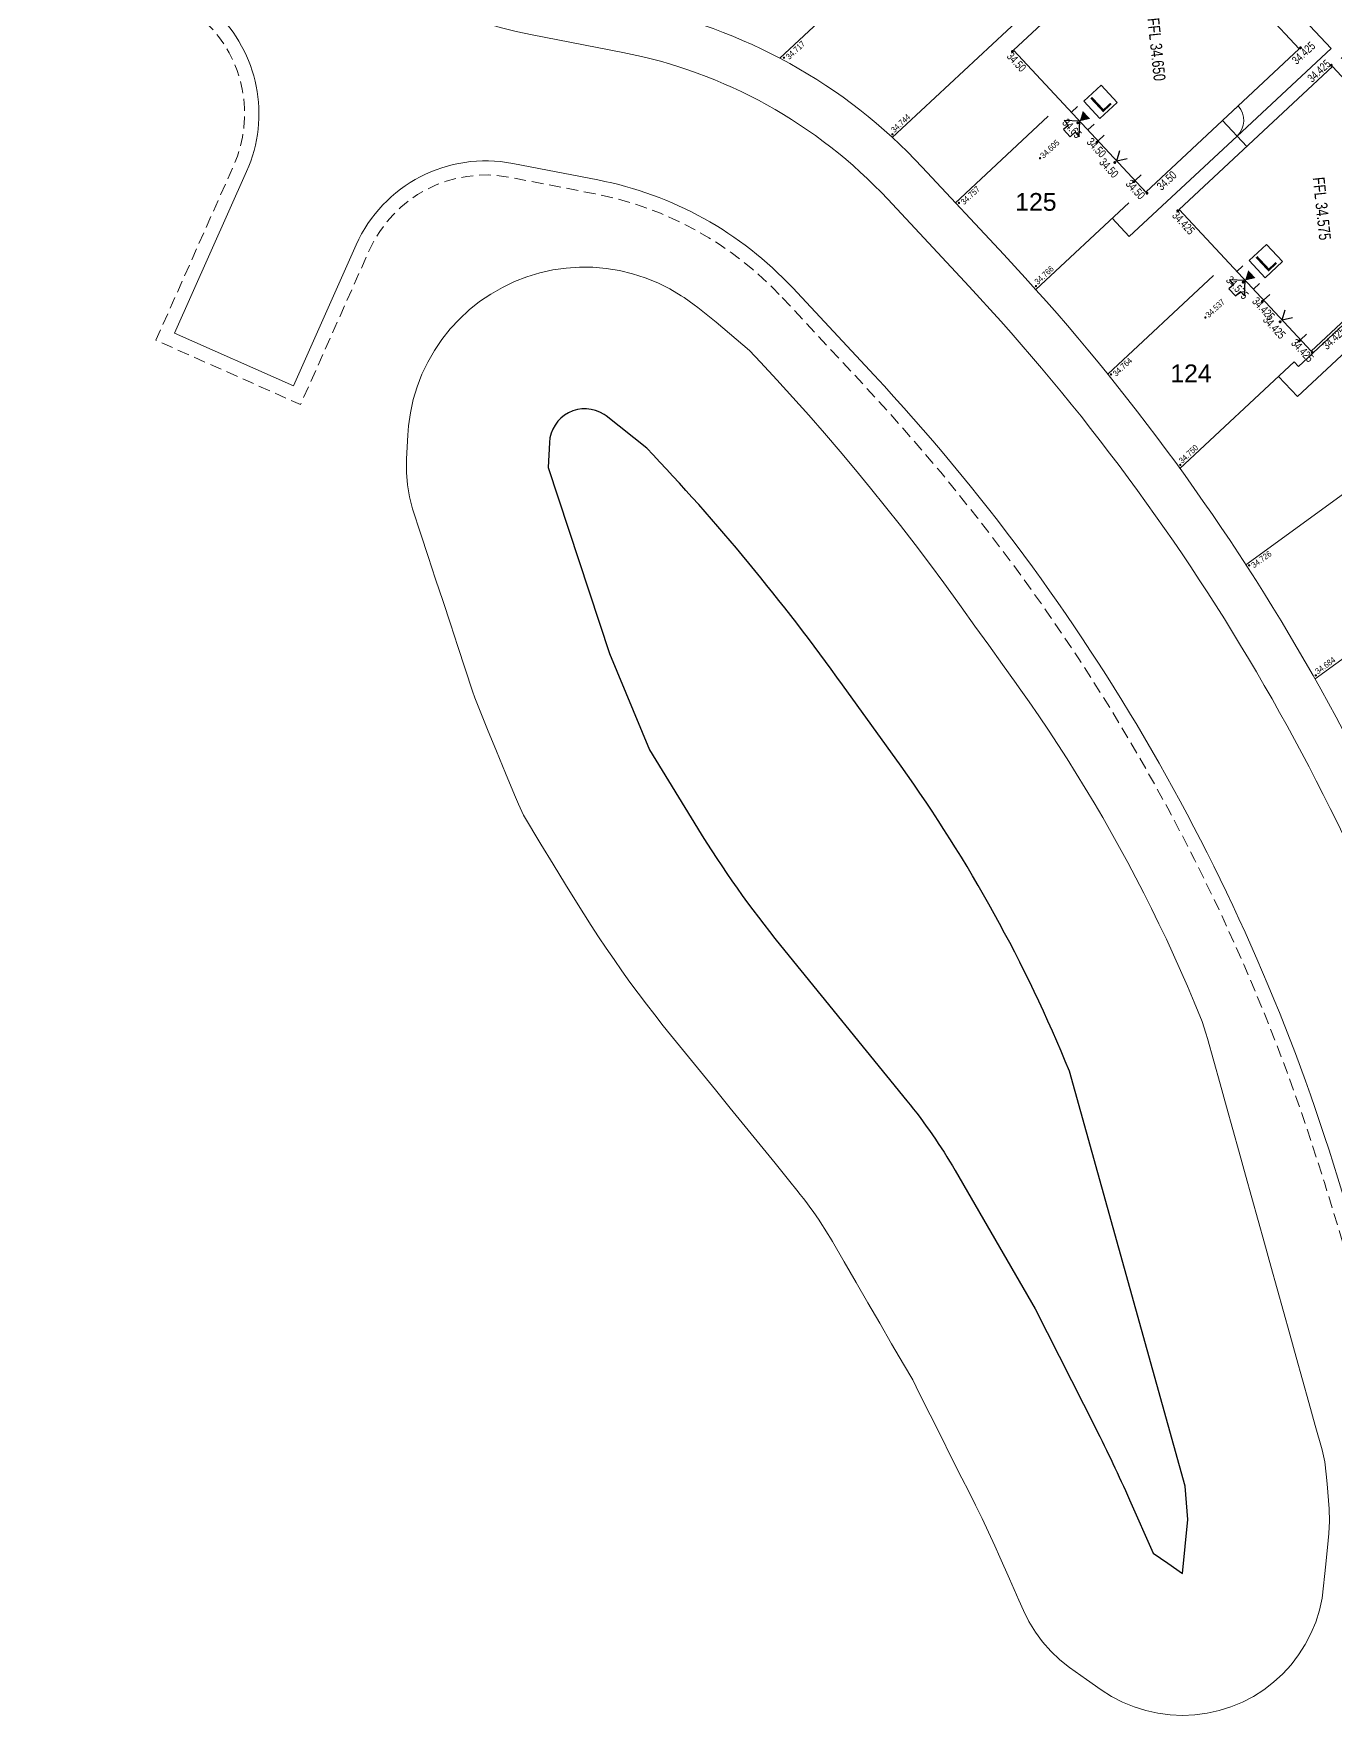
# Model space of a CAD drawing. Header units: metres. Extents: x 337936 to 338610, y 373199 to 374026.
# Drawn here: x 337946.5 to 338001.5, y 373892 to 373963.2 of the extents above; entities that cross this region are included whole.
import ezdxf

# ---------------------------------------------------------------- set-up
doc = ezdxf.new("R2010")
doc.units = ezdxf.units.M
doc.linetypes.add('DASHDOT', pattern=[25.4, 12.7, -6.35, 0, -6.35])
doc.linetypes.add('DASHED', pattern=[0.75, 0.5, -0.25])
for name, color, linetype in [('A-WH_HT-Access-Main', 252, 'Continuous'), ('A-WH_HT-Wall-Structure', 252, 'Continuous'), ('DGL-Paths', 252, 'Continuous'), ('EARTHWORKS', 252, 'Continuous'), ('EXTERNAL_WORKS_BACK_OF_FOOTWAY_LEVELS', 7, 'Continuous'), ('HOUSE_EXTERNAL_LEVELS', 7, 'Continuous'), ('HOUSE_SLAB_LEVEL', 7, 'Continuous')]:
    doc.layers.add(name, color=color, linetype=linetype)
doc.layers.add('A-WH_HT-Wall-Door Openings', color=252, linetype='Continuous', plot=False)
for name, color, linetype, lineweight in [('Basin Adoption Boundary', 252, 'Continuous', 0), ('DGL_BT Gates', 252, 'Continuous', 9), ('DGL_BT Rear Fencing', 252, 'DASHDOT', 9), ('DGL_BT-Screen Fence', 252, 'FENCELINE2', 9), ('DGL_DRIVE', 252, 'Continuous', 9), ('DGL_Footpath', 252, 'Continuous', 9), ('DGL_Plot Parking', 252, 'Continuous', 9), ('DGL_ROAD_KERBLINE', 252, 'Continuous', 9), ('DGL_VERGE', 252, 'DASHED', 9)]:
    doc.layers.add(name, color=color, linetype=linetype, lineweight=lineweight)
doc.layers.add('HOUSE_DOORS', color=3, linetype='Continuous', true_color=0x00ff00)
doc.styles.add('AnnotativeArial', font='arial.ttf', dxfattribs={"height": 2})
doc.styles.add('ESTROAD', font='arial.ttf', dxfattribs={"width": 0.75})
doc.styles.get("Standard").update_dxf_attribs({"font": 'arial.ttf'})
doc.linetypes.add('FENCELINE2', pattern='A,6.35,-2.54,[132,ltypeshp.shx,S=2.54,R=0,X=-2.54,Y=0],-2.54,25.4', length=36.83)

msp = doc.modelspace()

# ---------------------------------------------------------------- hatches: boundary and pattern name
at = {"layer": 'EXTERNAL_WORKS_BACK_OF_FOOTWAY_LEVELS'}
h = msp.add_hatch(color=256, dxfattribs=at)
edge = h.paths.add_edge_path(flags=17)
edge.add_ellipse((337978.238, 373962.198), major_axis=(0.0354, 0.0354), ratio=1, start_angle=45, end_angle=225, ccw=False)
edge.add_ellipse((337978.238, 373962.198), major_axis=(0.0354, 0.0354), ratio=1, start_angle=225, end_angle=405, ccw=False)
h = msp.add_hatch(color=256, dxfattribs=at)
edge = h.paths.add_edge_path(flags=17)
edge.add_ellipse((337982.828, 373958.957), major_axis=(0.0354, 0.0354), ratio=1, start_angle=45, end_angle=225, ccw=False)
edge.add_ellipse((337982.828, 373958.957), major_axis=(0.0354, 0.0354), ratio=1, start_angle=225, end_angle=405, ccw=False)
h = msp.add_hatch(color=256, dxfattribs=at)
edge = h.paths.add_edge_path(flags=17)
edge.add_ellipse((337989.074, 373957.943), major_axis=(0.0354, 0.0354), ratio=1, start_angle=45, end_angle=225, ccw=False)
edge.add_ellipse((337989.074, 373957.943), major_axis=(0.0354, 0.0354), ratio=1, start_angle=225, end_angle=405, ccw=False)
h = msp.add_hatch(color=256, dxfattribs=at)
edge = h.paths.add_edge_path(flags=17)
edge.add_ellipse((337985.641, 373956.054), major_axis=(0.0354, 0.0354), ratio=1, start_angle=45, end_angle=225, ccw=False)
edge.add_ellipse((337985.641, 373956.054), major_axis=(0.0354, 0.0354), ratio=1, start_angle=225, end_angle=405, ccw=False)
h = msp.add_hatch(color=256, dxfattribs=at)
edge = h.paths.add_edge_path(flags=17)
edge.add_ellipse((337988.901, 373952.531), major_axis=(0.0354, 0.0354), ratio=1, start_angle=45, end_angle=225, ccw=False)
edge.add_ellipse((337988.901, 373952.531), major_axis=(0.0354, 0.0354), ratio=1, start_angle=225, end_angle=405, ccw=False)
h = msp.add_hatch(color=256, dxfattribs=at)
edge = h.paths.add_edge_path(flags=17)
edge.add_ellipse((337996.072, 373951.202), major_axis=(0.0354, 0.0354), ratio=1, start_angle=45, end_angle=225, ccw=False)
edge.add_ellipse((337996.072, 373951.202), major_axis=(0.0354, 0.0354), ratio=1, start_angle=225, end_angle=405, ccw=False)
h = msp.add_hatch(color=256, dxfattribs=at)
edge = h.paths.add_edge_path(flags=17)
edge.add_ellipse((337992.079, 373948.791), major_axis=(0.0354, 0.0354), ratio=1, start_angle=45, end_angle=225, ccw=False)
edge.add_ellipse((337992.079, 373948.791), major_axis=(0.0354, 0.0354), ratio=1, start_angle=225, end_angle=405, ccw=False)
h = msp.add_hatch(color=256, dxfattribs=at)
edge = h.paths.add_edge_path(flags=17)
edge.add_ellipse((337995.01, 373944.961), major_axis=(0.0354, 0.0354), ratio=1, start_angle=45, end_angle=225, ccw=False)
edge.add_ellipse((337995.01, 373944.961), major_axis=(0.0354, 0.0354), ratio=1, start_angle=225, end_angle=405, ccw=False)
h = msp.add_hatch(color=256, dxfattribs=at)
edge = h.paths.add_edge_path(flags=17)
edge.add_ellipse((337997.923, 373940.709), major_axis=(0.0354, 0.0354), ratio=1, start_angle=45, end_angle=225, ccw=False)
edge.add_ellipse((337997.923, 373940.709), major_axis=(0.0354, 0.0354), ratio=1, start_angle=225, end_angle=405, ccw=False)
h = msp.add_hatch(color=256, dxfattribs=at)
edge = h.paths.add_edge_path(flags=17)
edge.add_ellipse((338000.744, 373936.052), major_axis=(0.0354, 0.0354), ratio=1, start_angle=45, end_angle=225, ccw=False)
edge.add_ellipse((338000.744, 373936.052), major_axis=(0.0354, 0.0354), ratio=1, start_angle=225, end_angle=405, ccw=False)
at = {"layer": 'HOUSE_DOORS'}
for points in [[(337990.756, 373959.512), (337990.887, 373959.942), (337991.194, 373959.613)], [(337997.754, 373952.771), (337997.885, 373953.201), (337998.192, 373952.872)]]:
    msp.add_hatch(color=256, dxfattribs=at).paths.add_polyline_path(points, flags=17)
at = {"layer": 'HOUSE_EXTERNAL_LEVELS'}
h = msp.add_hatch(color=256, dxfattribs=at)
edge = h.paths.add_edge_path(flags=17)
edge.add_ellipse((337987.905, 373962.461), major_axis=(-0.0448, 0.0448), ratio=1, start_angle=-92, end_angle=88, ccw=False)
edge.add_ellipse((337987.905, 373962.461), major_axis=(-0.0448, 0.0448), ratio=1, start_angle=88, end_angle=268, ccw=False)
h = msp.add_hatch(color=256, dxfattribs=at)
edge = h.paths.add_edge_path(flags=17)
edge.add_ellipse((338000.099, 373962.617), major_axis=(0.0448, 0.0448), ratio=1, start_angle=88, end_angle=268, ccw=False)
edge.add_ellipse((338000.099, 373962.617), major_axis=(0.0448, 0.0448), ratio=1, start_angle=268, end_angle=448, ccw=False)
h = msp.add_hatch(color=256, dxfattribs=at)
edge = h.paths.add_edge_path(flags=17)
edge.add_ellipse((338001.4, 373961.879), major_axis=(0.0448, 0.0448), ratio=1, start_angle=268, end_angle=448, ccw=False)
edge.add_ellipse((338001.4, 373961.879), major_axis=(0.0448, 0.0448), ratio=1, start_angle=88, end_angle=268, ccw=False)
h = msp.add_hatch(color=256, dxfattribs=at)
edge = h.paths.add_edge_path(flags=17)
edge.add_ellipse((337990.676, 373959.438), major_axis=(0.0448, 0.0448), ratio=1, start_angle=268, end_angle=448, ccw=False)
edge.add_ellipse((337990.676, 373959.438), major_axis=(0.0448, 0.0448), ratio=1, start_angle=88, end_angle=268, ccw=False)
h = msp.add_hatch(color=256, dxfattribs=at)
edge = h.paths.add_edge_path(flags=17)
edge.add_ellipse((337991.484, 373958.623), major_axis=(-0.0448, 0.0448), ratio=1, start_angle=-92, end_angle=88, ccw=False)
edge.add_ellipse((337991.484, 373958.623), major_axis=(-0.0448, 0.0448), ratio=1, start_angle=88, end_angle=268, ccw=False)
h = msp.add_hatch(color=256, dxfattribs=at)
edge = h.paths.add_edge_path(flags=17)
edge.add_ellipse((337992.239, 373957.762), major_axis=(0.0448, 0.0448), ratio=1, start_angle=268, end_angle=448, ccw=False)
edge.add_ellipse((337992.239, 373957.762), major_axis=(0.0448, 0.0448), ratio=1, start_angle=88, end_angle=268, ccw=False)
h = msp.add_hatch(color=256, dxfattribs=at)
edge = h.paths.add_edge_path(flags=17)
edge.add_ellipse((337993.046, 373956.949), major_axis=(-0.0448, 0.0448), ratio=1, start_angle=-92, end_angle=88, ccw=False)
edge.add_ellipse((337993.046, 373956.949), major_axis=(-0.0448, 0.0448), ratio=1, start_angle=88, end_angle=268, ccw=False)
h = msp.add_hatch(color=256, dxfattribs=at)
edge = h.paths.add_edge_path(flags=17)
edge.add_ellipse((337993.603, 373956.459), major_axis=(0.0448, 0.0448), ratio=1, start_angle=88, end_angle=268, ccw=False)
edge.add_ellipse((337993.603, 373956.459), major_axis=(0.0448, 0.0448), ratio=1, start_angle=268, end_angle=448, ccw=False)
h = msp.add_hatch(color=256, dxfattribs=at)
edge = h.paths.add_edge_path(flags=17)
edge.add_ellipse((337994.903, 373955.72), major_axis=(-0.0448, 0.0448), ratio=1, start_angle=-92, end_angle=88, ccw=False)
edge.add_ellipse((337994.903, 373955.72), major_axis=(-0.0448, 0.0448), ratio=1, start_angle=88, end_angle=268, ccw=False)
h = msp.add_hatch(color=256, dxfattribs=at)
edge = h.paths.add_edge_path(flags=17)
edge.add_ellipse((337997.674, 373952.697), major_axis=(0.0448, 0.0448), ratio=1, start_angle=268, end_angle=448, ccw=False)
edge.add_ellipse((337997.674, 373952.697), major_axis=(0.0448, 0.0448), ratio=1, start_angle=88, end_angle=268, ccw=False)
h = msp.add_hatch(color=256, dxfattribs=at)
edge = h.paths.add_edge_path(flags=17)
edge.add_ellipse((337998.482, 373951.883), major_axis=(-0.0448, 0.0448), ratio=1, start_angle=-92, end_angle=88, ccw=False)
edge.add_ellipse((337998.482, 373951.883), major_axis=(-0.0448, 0.0448), ratio=1, start_angle=88, end_angle=268, ccw=False)
h = msp.add_hatch(color=256, dxfattribs=at)
edge = h.paths.add_edge_path(flags=17)
edge.add_ellipse((337999.237, 373951.021), major_axis=(0.0448, 0.0448), ratio=1, start_angle=268, end_angle=448, ccw=False)
edge.add_ellipse((337999.237, 373951.021), major_axis=(0.0448, 0.0448), ratio=1, start_angle=88, end_angle=268, ccw=False)
h = msp.add_hatch(color=256, dxfattribs=at)
edge = h.paths.add_edge_path(flags=17)
edge.add_ellipse((338000.043, 373950.208), major_axis=(-0.0448, 0.0448), ratio=1, start_angle=-92, end_angle=88, ccw=False)
edge.add_ellipse((338000.043, 373950.208), major_axis=(-0.0448, 0.0448), ratio=1, start_angle=88, end_angle=268, ccw=False)
h = msp.add_hatch(color=256, dxfattribs=at)
edge = h.paths.add_edge_path(flags=17)
edge.add_ellipse((338000.601, 373949.718), major_axis=(0.0448, 0.0448), ratio=1, start_angle=88, end_angle=268, ccw=False)
edge.add_ellipse((338000.601, 373949.718), major_axis=(0.0448, 0.0448), ratio=1, start_angle=268, end_angle=448, ccw=False)

# ---------------------------------------------------------------- linework, layer by layer
at = {"layer": 'A-WH_HT-Access-Main'}
for points in [[(337990.756, 373959.512), (337990.098, 373959.535), (337990.276, 373959.344), (337990.071, 373959.153), (337990.35, 373958.854), (337990.555, 373959.045), (337990.733, 373958.855), (337990.756, 373959.512)], [(337997.754, 373952.771), (337997.096, 373952.794), (337997.274, 373952.604), (337997.069, 373952.413), (337997.348, 373952.113), (337997.553, 373952.304), (337997.731, 373952.114), (337997.754, 373952.771)]]:
    msp.add_lwpolyline(points, dxfattribs=at)
at = {"layer": 'A-WH_HT-Wall-Door Openings', "linetype": 'ByBlock'}
for p, q in [((337990.665, 373960.126), (337990.407, 373959.886)), ((337991.362, 373959.378), (337991.104, 373959.138)), ((337991.795, 373958.914), (337991.537, 373958.673)), ((337993.357, 373957.239), (337993.099, 373956.999)), ((337997.663, 373953.385), (337997.405, 373953.145)), ((337998.36, 373952.638), (337998.102, 373952.397)), ((337998.793, 373952.173), (337998.535, 373951.933)), ((338000.355, 373950.498), (338000.097, 373950.258))]:
    msp.add_line(p, q, dxfattribs=at)
at = {"layer": 'A-WH_HT-Wall-Structure', "lineweight": -3}
for points in [[(337987.959, 373962.511), (337993.553, 373956.512), (338000.046, 373962.567), (337994.452, 373968.566)], [(337994.957, 373955.77), (338000.551, 373949.772), (338007.044, 373955.826), (338001.45, 373961.825)]]:
    msp.add_lwpolyline(points, close=True, dxfattribs=at)
at = {"layer": 'Basin Adoption Boundary', "flags": 128}
msp.add_lwpolyline([(337991.039, 373893.55), (337991.039, 373893.55), (337991.662, 373893.114), (337992.104, 373892.833), (337992.568, 373892.591), (337993.052, 373892.391), (337993.551, 373892.234), (337994.062, 373892.121), (337994.581, 373892.052), (337995.104, 373892.03), (337995.627, 373892.052), (337996.146, 373892.121), (337996.657, 373892.234), (337997.156, 373892.392), (337997.639, 373892.592), (337998.104, 373892.834), (337998.545, 373893.115), (337998.96, 373893.434), (337999.346, 373893.787), (337999.7, 373894.173), (338000.018, 373894.589), (338000.299, 373895.03), (338000.541, 373895.495), (338000.741, 373895.978), (338000.899, 373896.477), (338001.012, 373896.988), (338001.172, 373898.431), (338001.271, 373899.426), (338001.301, 373899.73), (338001.33, 373900.252), (338001.314, 373900.775), (338001.225, 373901.826), (338001.19, 373902.238), (338001.123, 373902.758), (338001.011, 373903.269), (338000.723, 373904.306), (338000.454, 373905.269), (338000.186, 373906.232), (337999.918, 373907.196), (337999.649, 373908.159), (337999.381, 373909.122), (337999.112, 373910.086), (337998.844, 373911.049), (337998.575, 373912.012), (337998.307, 373912.975), (337998.039, 373913.939), (337997.77, 373914.902), (337997.502, 373915.865), (337997.233, 373916.829), (337996.965, 373917.792), (337996.696, 373918.755), (337996.428, 373919.718), (337996.159, 373920.682), (337996.098, 373920.903), (337995.936, 373921.4), (337995.599, 373922.223), (337995.315, 373922.892), (337995.024, 373923.558), (337994.725, 373924.22), (337994.42, 373924.88), (337994.107, 373925.536), (337993.788, 373926.189), (337993.462, 373926.838), (337993.129, 373927.484), (337992.789, 373928.126), (337992.442, 373928.765), (337992.088, 373929.4), (337991.728, 373930.031), (337991.361, 373930.658), (337990.988, 373931.282), (337990.608, 373931.901), (337990.221, 373932.516), (337989.828, 373933.128), (337989.428, 373933.735), (337989.022, 373934.337), (337988.61, 373934.936), (337988.191, 373935.53), (337988.069, 373935.701), (337987.486, 373936.514), (337986.903, 373937.326), (337986.32, 373938.139), (337985.737, 373938.951), (337985.595, 373939.15), (337985.001, 373939.969), (337984.398, 373940.783), (337983.788, 373941.59), (337983.169, 373942.391), (337982.542, 373943.186), (337981.907, 373943.975), (337981.265, 373944.757), (337980.615, 373945.533), (337979.956, 373946.302), (337979.29, 373947.065), (337978.617, 373947.82), (337977.936, 373948.569), (337977.247, 373949.311), (337976.778, 373949.808), (337976.778, 373949.808), (337975.37, 373951), (337974.587, 373951.621), (337974.439, 373951.737), (337974.015, 373952.044), (337973.893, 373952.124), (337973.405, 373952.415), (337972.898, 373952.668), (337972.372, 373952.882), (337971.832, 373953.055), (337971.28, 373953.188), (337970.72, 373953.278), (337970.155, 373953.326), (337969.588, 373953.331), (337969.022, 373953.292), (337968.46, 373953.212), (337967.906, 373953.089), (337967.363, 373952.924), (337966.834, 373952.719), (337966.322, 373952.474), (337965.83, 373952.192), (337965.361, 373951.873), (337964.917, 373951.52), (337964.501, 373951.134), (337964.116, 373950.717), (337963.763, 373950.273), (337963.445, 373949.803), (337963.163, 373949.311), (337962.919, 373948.799), (337962.714, 373948.269), (337962.551, 373947.726), (337962.428, 373947.172), (337962.348, 373946.61), (337962.318, 373946.22), (337962.266, 373945.222), (337962.264, 373945.167), (337962.259, 373944.644), (337962.301, 373944.122), (337962.388, 373943.606), (337962.519, 373943.099), (337962.871, 373942.029), (337963.184, 373941.08), (337963.497, 373940.13), (337963.81, 373939.18), (337964.123, 373938.23), (337964.437, 373937.281), (337964.75, 373936.331), (337965.063, 373935.381), (337965.155, 373935.103), (337965.692, 373933.762), (337966.075, 373932.838), (337966.458, 373931.914), (337966.84, 373930.99), (337967, 373930.604), (337967.222, 373930.13), (337967.953, 373928.91), (337968.475, 373928.057), (337968.998, 373927.205), (337969.46, 373926.454), (337969.766, 373925.96), (337970.079, 373925.469), (337970.397, 373924.982), (337970.72, 373924.499), (337971.048, 373924.019), (337971.382, 373923.543), (337971.722, 373923.071), (337972.066, 373922.602), (337972.416, 373922.138), (337972.771, 373921.677), (337973.131, 373921.221), (337973.443, 373920.833), (337974.074, 373920.057), (337974.705, 373919.281), (337975.336, 373918.505), (337975.967, 373917.729), (337976.598, 373916.954), (337977.229, 373916.178), (337977.86, 373915.402), (337978.491, 373914.626), (337978.79, 373914.257), (337978.931, 373914.082), (337979.069, 373913.905), (337979.205, 373913.726), (337979.339, 373913.545), (337979.47, 373913.363), (337979.598, 373913.179), (337979.724, 373912.993), (337979.848, 373912.805), (337979.969, 373912.616), (337980.087, 373912.425), (337980.203, 373912.232), (337980.288, 373912.087), (337980.79, 373911.222), (337981.291, 373910.357), (337981.793, 373909.492), (337982.295, 373908.627), (337982.796, 373907.762), (337983.298, 373906.897), (337983.685, 373906.23), (337983.97, 373905.643), (337984.42, 373904.75), (337984.871, 373903.857), (337985.321, 373902.965), (337985.772, 373902.072), (337986.059, 373901.502), (337986.343, 373900.934), (337986.62, 373900.363), (337986.891, 373899.788), (337987.156, 373899.211), (337987.372, 373898.729), (337987.777, 373897.815), (337988.182, 373896.9), (337988.371, 373896.473), (337988.603, 373896.004), (337988.876, 373895.557), (337989.186, 373895.136), (337989.532, 373894.743), (337989.911, 373894.382), (337990.32, 373894.055), (337991.039, 373893.55)], dxfattribs=at)
at = {"layer": 'DGL-Paths'}
for p, q in [((337997.413, 373958.882), (337992.85, 373954.627)), ((337992.85, 373954.627), (337992.127, 373955.402))]:
    msp.add_line(p, q, dxfattribs=at)
at = {"layer": 'DGL-Paths', "flags": 128}
for points in [[(337996.775, 373966.074), (337998.092, 373967.302), (337999.729, 373965.546), (337999.144, 373965.001), (338001.391, 373962.591)], [(337993.553, 373956.512), (338000.046, 373962.567)], [(337997.413, 373958.882), (338001.391, 373962.591)], [(337996.799, 373959.54), (337997.457, 373960.154)], [(338003.773, 373959.333), (338005.09, 373960.561), (338006.727, 373958.806), (338006.142, 373958.26), (338008.457, 373955.777), (337999.965, 373947.858), (337999.173, 373948.707)], [(337996.799, 373959.54), (337993.553, 373956.512), (337993.443, 373956.63)], [(338005.41, 373957.578), (338005.483, 373957.646), (338007.185, 373955.821), (338000.009, 373949.13), (337999.831, 373949.32)]]:
    msp.add_lwpolyline(points, dxfattribs=at)
at = {"layer": 'DGL_BT Gates'}
msp.add_arc((337996.799, 373959.54), 0.9, 313, 43, dxfattribs=at)
at = {"layer": 'DGL_BT Rear Fencing', "ltscale": 0.1}
msp.add_lwpolyline([(338009.078, 373968.939), (338001.45, 373961.825)], dxfattribs=at)
at = {"layer": 'DGL_BT-Screen Fence', "ltscale": 0.03, "flags": 128}
msp.add_lwpolyline([(337996.799, 373959.54), (337997.822, 373958.443)], dxfattribs=at)
at = {"layer": 'DGL_DRIVE'}
msp.add_lwpolyline([(337978.068, 373962.175), (337993.215, 373976.3), (337994.706, 373976.46), (337997.98, 373972.95), (337982.823, 373958.816)], dxfattribs=at)
at = {"layer": 'DGL_DRIVE', "flags": 128}
for points in [[(337985.484, 373956.045), (337989.423, 373959.718)], [(337988.894, 373952.388), (337992.833, 373956.061)], [(337991.943, 373948.801), (337996.421, 373952.977)], [(337994.995, 373944.811), (337999.831, 373949.32)], [(337997.788, 373940.734), (338004.091, 373945.313)], [(338000.712, 373935.906), (338007.397, 373940.763)]]:
    msp.add_lwpolyline(points, dxfattribs=at)
at = {"layer": 'DGL_Footpath', "flags": 128}
msp.add_lwpolyline([(338010.664, 373911.033), (338008.853, 373916.955, 0.113936), (337987.539, 373953.872), (337984.092, 373957.568)], format="xyb", dxfattribs=at)
at = {"layer": 'DGL_Footpath'}
msp.add_arc((337967.454, 373942.053), 22.75, 43, 79, dxfattribs=at)
at = {"layer": 'DGL_ROAD_KERBLINE', "flags": 128}
for points in [[(337982.63, 373956.204, 0.158384), (337971.413, 373962.422), (337967.584, 373963.166, -0.291473), (337952.579, 373977.405), (337952.406, 373978.102), (337947.069, 373976.771), (337947.243, 373976.075, 0.141939), (337954.162, 373964.165, -0.316806), (337955.5, 373957.385), (337952.454, 373950.544), (337957.478, 373948.307), (337960.135, 373954.274, -0.349216), (337966.761, 373957.723), (337970.364, 373957.023, -0.158384), (337978.607, 373952.453)], [(338008.751, 373910.448), (338006.94, 373916.371, 0.113936), (337986.076, 373952.508), (337982.63, 373956.204)], [(337978.607, 373952.453), (337982.054, 373948.757, -0.113936), (338001.681, 373914.763), (338003.492, 373908.84)]]:
    msp.add_lwpolyline(points, format="xyb", dxfattribs=at)
at = {"layer": 'DGL_VERGE', "flags": 128}
for points in [[(337946.487, 373976.626), (337946.66, 373975.929, 0.141939), (337953.748, 373963.731, -0.316806), (337954.951, 373957.629), (337951.662, 373950.24), (337957.782, 373947.515), (337960.683, 373954.03, -0.349216), (337966.646, 373957.134), (337970.25, 373956.434, -0.158384), (337978.169, 373952.044)], [(337978.169, 373952.044), (337981.615, 373948.348, -0.113936), (338001.107, 373914.587), (338002.918, 373908.664)]]:
    msp.add_lwpolyline(points, format="xyb", dxfattribs=at)
at = {"layer": 'EARTHWORKS', "flags": 128}
msp.add_lwpolyline([(337994.48, 373898.465), (337995.103, 373898.03), (337995.331, 373900.323), (337995.212, 373901.732), (337990.318, 373919.292), (337990.318, 373919.292, 0.059126), (337983.194, 373932.203), (337980.72, 373935.652, 0.034393), (337972.429, 373945.676), (337972.429, 373945.676), (337970.714, 373947.034), (337970.625, 373947.092, 0.57761), (337968.31, 373945.911), (337968.256, 373944.858), (337970.853, 373936.982), (337972.544, 373932.9), (337974.574, 373929.591, 0.033125), (337978.098, 373924.618), (337983.445, 373918.043, -0.039348), (337985.479, 373915.097), (337988.875, 373909.239), (337991.416, 373904.206, -0.012688), (337992.859, 373901.158), (337993.857, 373898.901), (337994.48, 373898.465)], format="xyb", dxfattribs=at)
at = {"layer": 'HOUSE_DOORS'}
for p, q in [((337992.318, 373957.836), (337992.45, 373958.266)), ((337992.318, 373957.836), (337992.757, 373957.937)), ((337999.316, 373951.095), (337999.448, 373951.526)), ((337999.316, 373951.095), (337999.755, 373951.197))]:
    msp.add_line(p, q, dxfattribs=at)
at = {"layer": 'HOUSE_EXTERNAL_LEVELS', "color": 0, "flags": 128}
for points in [[(337990.927, 373960.355), (337991.658, 373961.037), (337992.34, 373960.306), (337991.609, 373959.624), (337990.927, 373960.355)], [(337997.925, 373953.614), (337998.656, 373954.296), (337999.338, 373953.565), (337998.607, 373952.883), (337997.925, 373953.614)]]:
    msp.add_lwpolyline(points, dxfattribs=at)

# ---------------------------------------------------------------- texts
at = {"layer": 'DGL_Plot Parking', "char_height": 0.75, "attachment_point": 5, "style": 'AnnotativeArial'}
for s, insert in [('125', (337988.901, 373956.089)), ('124', (337995.461, 373948.837))]:
    msp.add_mtext(s, dxfattribs=dict(at, insert=insert))
at = {"layer": 'EXTERNAL_WORKS_BACK_OF_FOOTWAY_LEVELS', "linetype": 'Continuous', "style": 'ESTROAD', "width": 0.75}
for s, rotation, p in [('34.717', 43, (337978.46, 373962.099)), ('34.744', 43, (337982.909, 373959.001)), ('34.605', 43, (337989.223, 373957.914)), ('34.757', 43, (337985.858, 373955.952)), ('34.766', 43, (337988.982, 373952.574)), ('34.537', 43, (337996.221, 373951.173)), ('34.764', 43, (337992.296, 373948.689)), ('34.750', 43, (337995.091, 373945.005)), ('34.726', 35.99989, (337998.126, 373940.58)), ('34.684', 35.99989, (338000.83, 373936.086))]:
    msp.add_text(s, height=0.25, rotation=rotation, dxfattribs=at).set_placement(p)
at = {"layer": 'HOUSE_DOORS', "color": 100, "linetype": 'Continuous', "style": 'ESTROAD', "width": 0.75}
for s, p in [('34.65', (337989.987, 373959.423)), ('34.50', (337991.551, 373957.746)), ('34.575', (337996.916, 373952.757)), ('34.425', (337998.478, 373951.081))]:
    msp.add_text(s, height=0.35, rotation=313, dxfattribs=at).set_placement(p)
at = {"layer": 'HOUSE_EXTERNAL_LEVELS', "color": 0, "linetype": 'Continuous', "style": 'ESTROAD', "width": 0.75}
for s, rotation, p in [('34.425', 43, (337999.935, 373961.886)), ('34.50', 313, (337987.639, 373962.234)), ('34.425', 43, (338000.587, 373961.127)), ('34.50', 313, (337991.023, 373958.605)), ('34.50', 313, (337992.674, 373956.835)), ('34.50', 43, (337994.218, 373956.554)), ('34.425', 313, (337994.637, 373955.494)), ('34.425', 313, (337998.021, 373951.864)), ('34.425', 43, (338001.216, 373949.814)), ('34.425', 313, (337999.672, 373950.094))]:
    msp.add_text(s, height=0.35, rotation=rotation, dxfattribs=at).set_placement(p)
at = {"layer": 'HOUSE_EXTERNAL_LEVELS', "color": 0, "char_height": 0.8, "width": 0.8, "attachment_point": 5, "rotation": 43, "line_spacing_factor": 0.888}
for insert in [(337991.633, 373960.33), (337998.631, 373953.589)]:
    msp.add_mtext('\\W1.00;L', dxfattribs=dict(at, insert=insert))
at = {"layer": 'HOUSE_SLAB_LEVEL', "color": 1, "linetype": 'Continuous', "true_color": 0xff0000, "style": 'ESTROAD', "width": 0.75}
for s, p in [('FFL 34.650', (337993.616, 373963.855)), ('FFL 34.575', (338000.614, 373957.116))]:
    msp.add_text(s, height=0.5, rotation=276, dxfattribs=at).set_placement(p)

doc.saveas('drawing.dxf')
